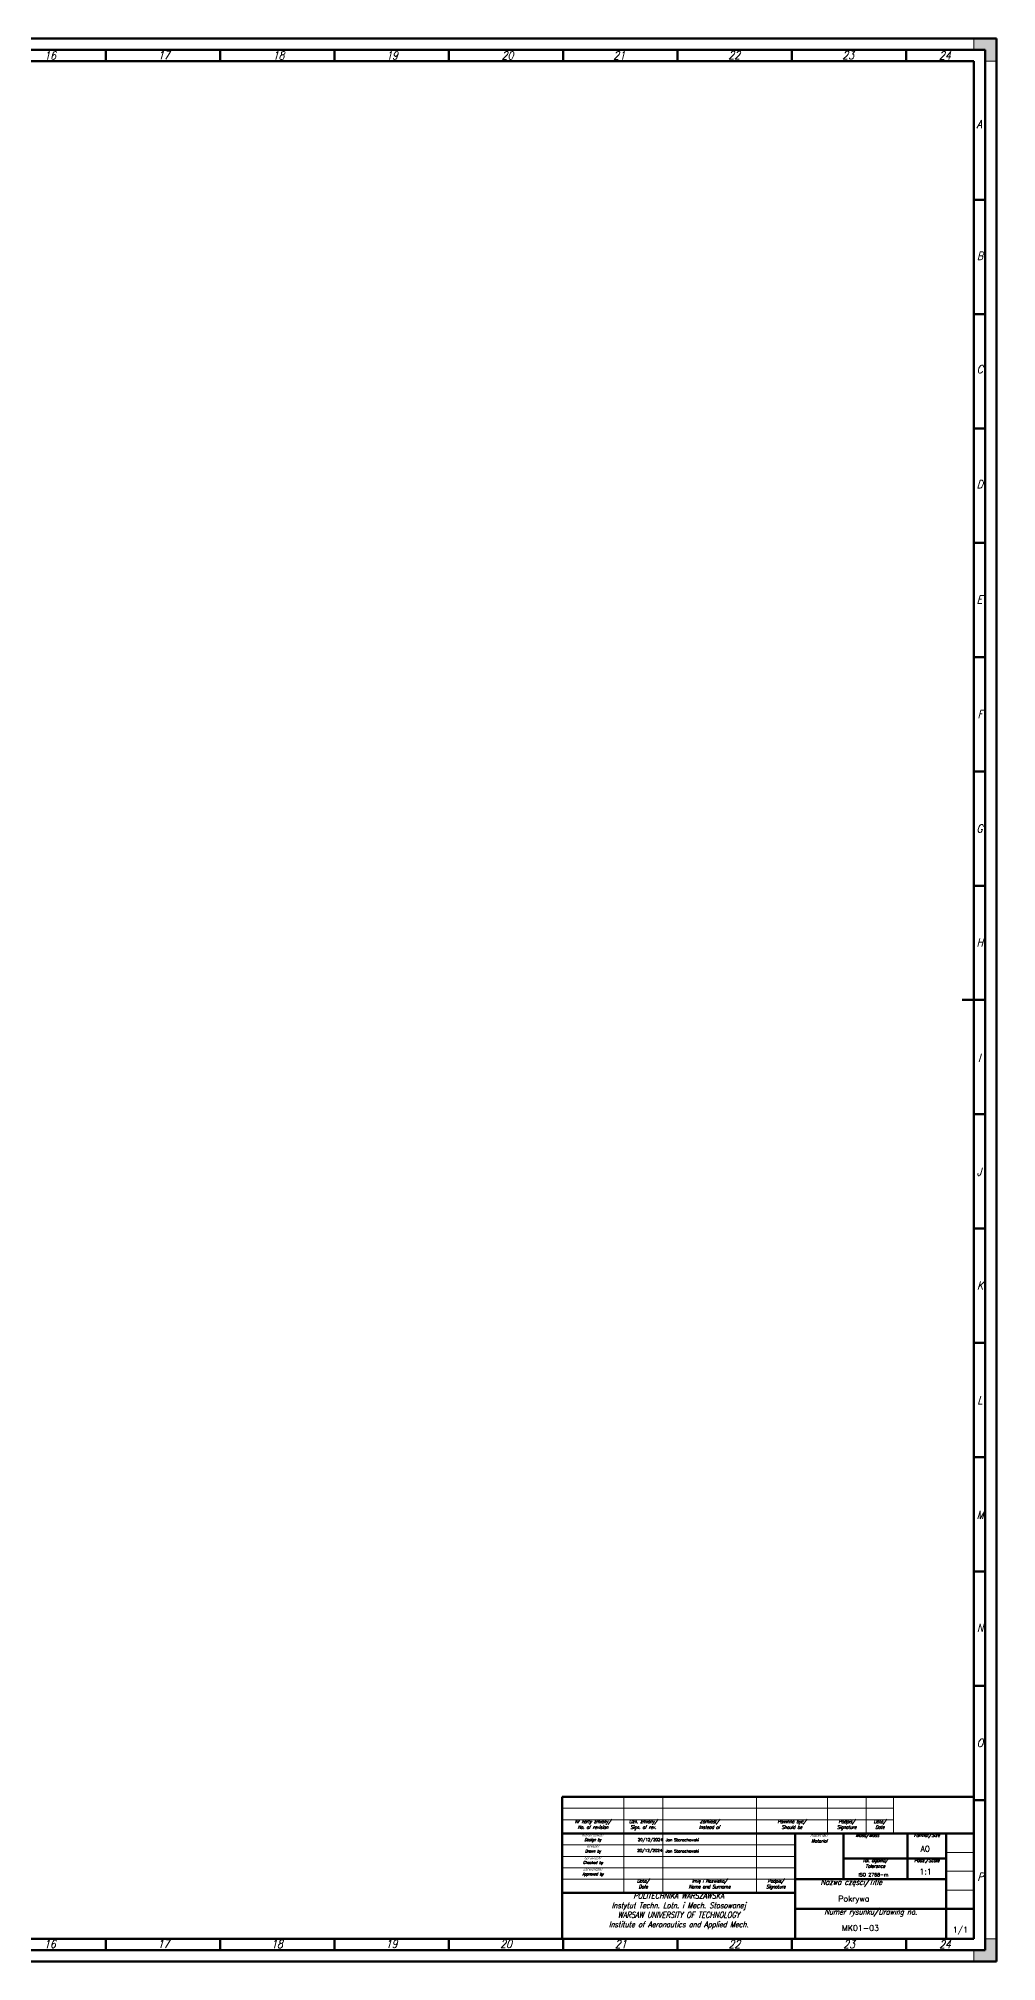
# Model space of a CAD drawing. Header units: millimetres. Extents: x -308 to 881, y -62 to 779.
# Drawn here: x 462 to 881, y -62 to 779 of the extents above; entities that cross this region are included whole.
import ezdxf
from ezdxf.enums import TextEntityAlignment as Align

# ---------------------------------------------------------------- set-up
doc = ezdxf.new("R2010")
doc.units = ezdxf.units.MM
doc.header["$LTSCALE"] = 0.5
for name, color, linetype, lineweight in [('111-NAPISY', 111, 'Continuous', 18), ('140-KRESKOWANIE', 140, 'Continuous', 15), ('3-WYMIAR', 3, 'Continuous', 18), ('4-CIENKA CIĄGŁA', 4, 'Continuous', 18), ('41-GRUBA CIĄGŁA', 41, 'Continuous', 50)]:
    doc.layers.add(name, color=color, linetype=linetype, lineweight=lineweight)
doc.styles.get("Standard").update_dxf_attribs({"font": 'simplex.shx', "width": 0.85, "oblique": 15})

# ---------------------------------------------------------------- blocks, each defined once
blk = doc.blocks.new('A0_Premium_2016')
at = {"layer": '140-KRESKOWANIE'}
h = blk.add_hatch(color=256, dxfattribs=at)
h.dxf.hatch_style = 1
h.paths.add_polyline_path([(10, 5), (5, 5), (5, 10), (0, 10), (0, 0), (10, 0)])
h.paths.add_polyline_path([(1189, 10), (1184, 10), (1184, 5), (1179, 5), (1179, 0), (1189, 0)])
h.paths.add_polyline_path([(1189, 841), (1179, 841), (1179, 836), (1184, 836), (1184, 831), (1189, 831)])
for p, q in [((1179, 836), (1179, 841)), ((1184, 831), (1189, 831)), ((1184, 10), (1189, 10)), ((1179, 5), (1179, 0))]:
    blk.add_line(p, q, dxfattribs=at)
at = {"layer": '41-GRUBA CIĄGŁA'}
for p, q in [((0, 841), (1189, 841)), ((1189, 0), (1189, 841)), ((15, 836), (1184, 836)), ((799.5, 831), (799.5, 836)), ((849.5, 831), (849.5, 836)), ((899.5, 831), (899.5, 836)), ((949.5, 831), (949.5, 836)), ((999.5, 831), (999.5, 836)), ((1049.5, 831), (1049.5, 836)), ((1099.5, 831), (1099.5, 836)), ((1149.5, 831), (1149.5, 836)), ((1184, 5), (1184, 836)), ((20, 831), (1179, 831)), ((1179, 10), (1179, 831)), ((1184, 770.5), (1179, 770.5)), ((1184, 720.5), (1179, 720.5)), ((1184, 670.5), (1179, 670.5)), ((1184, 620.5), (1179, 620.5)), ((1184, 570.5), (1179, 570.5)), ((1184, 520.5), (1179, 520.5)), ((1184, 470.5), (1179, 470.5)), ((1174, 420.5), (1184, 420.5)), ((1184, 370.5), (1179, 370.5)), ((1184, 320.5), (1179, 320.5)), ((1184, 270.5), (1179, 270.5)), ((1184, 220.5), (1179, 220.5)), ((1184, 170.5), (1179, 170.5)), ((1184, 120.5), (1179, 120.5)), ((1184, 70.5), (1179, 70.5)), ((20, 10), (1179, 10)), ((799.5, 10), (799.5, 5)), ((849.5, 10), (849.5, 5)), ((899.5, 10), (899.5, 5)), ((949.5, 10), (949.5, 5)), ((999.5, 10), (999.5, 5)), ((1049.5, 10), (1049.5, 5)), ((1099.5, 10), (1099.5, 5)), ((1149.5, 10), (1149.5, 5)), ((0, 0), (1189, 0)), ((15, 5), (1184, 5))]:
    blk.add_line(p, q, dxfattribs=at)
at = {"layer": '111-NAPISY', "char_height": 3.5, "attachment_point": 1}
for s, insert in [('16', (772.55, 835.29)), ('17', (822.29, 835.45)), ('18', (872.44, 835.35)), ('19', (922.07, 835.34)), ('20', (972.59, 835.33)), ('21', (1021.42, 835.37)), ('22', (1071.75, 835.51)), ('23', (1121.57, 835.43)), ('24', (1163.87, 835.36)), ('A', (1180.31, 805.22)), ('B', (1180.4, 747.64)), ('C', (1180.36, 698.12)), ('D', (1180.38, 647.78)), ('E', (1180.36, 597.44)), ('F', (1180.73, 547.26)), ('G', (1180.25, 497.27)), ('H', (1180.29, 447.42)), ('I', (1180.92, 397.02)), ('J', (1180.37, 347.14)), ('K', (1180.5, 297.41)), ('L', (1180.63, 247.31)), ('M', (1180.37, 197.12)), ('N', (1180.41, 147.75)), ('O', (1180.36, 97.37)), ('P', (1180.62, 38.85)), ('16', (772.45, 9.42)), ('17', (822.15, 9.5)), ('18', (871.76, 9.42)), ('19', (921.87, 9.5)), ('20', (971.92, 9.44)), ('21', (1022.07, 9.39)), ('22', (1071.81, 9.34)), ('23', (1121.95, 9.31)), ('24', (1163.92, 9.28))]:
    blk.add_mtext_dynamic_manual_height_columns(s, width=3.5, gutter_width=12.5, heights=[3.98], dxfattribs=dict(at, insert=insert))
blk = doc.blocks.new('TAB_RYSUNKOWA_2016')
at = {"layer": '4-CIENKA CIĄGŁA'}
for p, q in [((-153, 20), (-153, 62)), ((-136, 20), (-136, 62)), ((-95, 20), (-95, 62)), ((-64, 46), (-64, 62)), ((-47, 46), (-47, 62)), ((-35, 46), (-35, 62)), ((-180, 57), (-35, 57)), ((-180, 52), (-35, 52)), ((-180, 41), (-78, 41)), ((-180, 36), (-78, 36)), ((-12, 37.75), (0, 37.75)), ((-180, 31), (-78, 31)), ((-180, 26), (-78, 26)), ((-12, 29.5), (0, 29.5)), ((-12, 21.25), (0, 21.25))]:
    blk.add_line(p, q, dxfattribs=at)
at = {"layer": '41-GRUBA CIĄGŁA'}
for p, q in [((-180, 62), (0, 62)), ((-180, 0), (-180, 62)), ((-180, 46), (0, 46)), ((-78, 0), (-78, 46)), ((-57, 26), (-57, 46)), ((-29, 26), (-29, 46)), ((-12, 26), (-12, 46)), ((-57, 35), (-12, 35)), ((-78, 26), (-12, 26)), ((-12, 26), (-12, 0)), ((-180, 20), (-78, 20)), ((-78, 13), (-12, 13)), ((-12, 13), (0, 13))]:
    blk.add_line(p, q, dxfattribs=at)
at = {"layer": '111-NAPISY', "attachment_point": 1}
for s, width, heights, insert, char_height in [('\\pxb0.33333,qc;Nr karty zmiany/\\P\\pb0.25;No. of revision', 27, [7.24], (-180, 52), 1.5), ('\\pxb0.33333,qc;Ozn. zmiany/\\P\\pb0.33333;Sign. of rev.', 17, [6], (-153, 52), 1.5), ('\\pxb0.33333,qc;Zamiast/\\PInstead of', 41, [6], (-136, 52), 1.5), ('\\pxb0.33333,qc;Powinno być/\\PShould be', 31, [6], (-95, 52), 1.5), ('\\pxb0.33333,qc;Podpis/\\PSignature', 17, [6], (-64, 52), 1.5), ('\\pxb0.33333,qc;Data/\\PDate', 12, [6], (-47, 52), 1.5), ('\\pxb0.25,qc;Konstruował/\\PDesign by', 27, [5], (-180, 46), 1.25), ('\\pxb0.332,qc;Materiał/\\PMaterial', 21, [6], (-78, 46), 1.5), ('\\pxb0.332,qc;Masa/Mass', 21, [2.51], (-57, 46), 1.5), ('\\pxb0.332,qc;Format/Size', 17, [2.51], (-29, 46), 1.5), ('\\pxb0.25,qc;Sprawdził/\\PChecked by', 27, [5], (-180, 36), 1.25), ('\\pxb0.25333,qc;{\\H0.83333x;Kreślił/\\PDrawn by}', 27, [5], (-180, 41), 1.5), ('\\pxb0.332,qc;Tol. ogólna/\\PTolerance', 28, [5.65], (-57, 35), 1.5), ('\\pxb0.332,qc;Podz./Scale', 17, [2.51], (-29, 35), 1.5), ('\\pxb0.25333,qc;Zatwierdził/\\PApproved by', 27, [5], (-180, 31), 1.25), ('\\pxb0.33333,qc;Data/\\PDate', 17, [6], (-153, 26), 1.5), ('\\pxb0.33333,qc;Imię i Nazwisko/\\PName and Surname', 41, [6], (-136, 26), 1.5), ('\\pxb0.33333,qc;Podpis/\\PSignature', 17, [6], (-95, 26), 1.5), ('\\pxb0.332,qc;Nazwa części/Title', 49, [3.53], (-78, 26), 2.5), ('\\pxb0.332,qc;POLITECHNIKA WARSZAWSKA\\PInstytut Techn. Lotn. i Mech. Stosowanej\\PWARSAW UNIVERSITY OF TECHNOLOGY\\PInstitute of Aeronautics and Applied Mech.', 102, [20], (-180, 20), 2.5), ('\\pxb0.332,qc;Numer rysunku/Drawing no.', 66, [3.53], (-78, 13), 2.5)]:
    blk.add_mtext_dynamic_manual_height_columns(s, width=width, gutter_width=7.5, heights=heights, dxfattribs=dict(at, insert=insert, char_height=char_height))
at = {"layer": '111-NAPISY'}
for tag, p, height in [('DATA', (-146.9, 42.66), 1.25), ('KONSTRUKTOR', (-134.7, 42.58), 1.25), ('DATA', (-147.26, 32.91), 1.25), ('DATA', (-147.12, 37.94), 1.25), ('SPRAWDZIL', (-134.97, 32.53), 1.25), ('KRESLIL', (-134.74, 37.66), 1.25), ('MAT', (-70.49, 33.85), 2.5), ('MASA', (-47.77, 38.03), 2.5), ('A', (-23.26, 38.03), 2.5), ('DATA', (-147.35, 28.11), 1.25), ('ZATWIERDZIL', (-134.78, 27.73), 1.25), ('TOLERANCJA', (-50.34, 27.22), 1.5), ('X:X', (-23.7, 28.11), 2.5), ('NR_RYSUNKU', (-57.61, 3.39), 2.5), ('X/X', (-9.13, 2.65), 2.5)]:
    blk.add_attdef(tag, p, '', height=height, dxfattribs=at)
blk.add_attdef('NAZWA_CZESCI', text='', height=2.5, dxfattribs=at).set_placement((-59.19, 18.76), align=Align.TOP_LEFT)

msp = doc.modelspace()

# ---------------------------------------------------------------- block references
at = {"layer": '3-WYMIAR'}
msp.add_blockref('A0_Premium_2016', (-308.333, -61.524), dxfattribs=at)
ref = msp.add_blockref('TAB_RYSUNKOWA_2016', (870.667, -51.524), dxfattribs=at)
ref.add_attrib('KONSTRUKTOR', 'Jan Starachowski', (735.969, -8.948), dxfattribs={"layer": '111-NAPISY', "height": 1.25})
ref.add_attrib('DATA', '20/12/2024', (723.771, -8.861), dxfattribs={"layer": '111-NAPISY', "height": 1.25})
ref.add_attrib('KRESLIL', 'Jan Starachowski', (735.929, -13.861), dxfattribs={"layer": '111-NAPISY', "height": 1.25})
ref.add_attrib('DATA', '20/12/2024', (723.542, -13.582), dxfattribs={"layer": '111-NAPISY', "height": 1.25})
ref.add_attrib('NAZWA_CZESCI', 'Pokrywa', dxfattribs={"layer": '111-NAPISY', "height": 2.5}).set_placement((811.473, -32.764), align=Align.TOP_LEFT)
ref.add_attrib('NR_RYSUNKU', 'MK01-03', (813.058, -48.136), dxfattribs={"layer": '111-NAPISY', "height": 2.5})
ref.add_attrib('A', 'A0', (847.405, -13.49), dxfattribs={"layer": '111-NAPISY', "height": 2.5})
ref.add_attrib('X:X', '1:1', (846.966, -23.413), dxfattribs={"layer": '111-NAPISY', "height": 2.5})
ref.add_attrib('TOLERANCJA', 'ISO 2768-m', (820.332, -24.309), dxfattribs={"layer": '111-NAPISY', "height": 1.5})
ref.add_attrib('X/X', '1/1', (861.536, -48.87), dxfattribs={"layer": '111-NAPISY', "height": 2.5})

doc.saveas('drawing.dxf')
